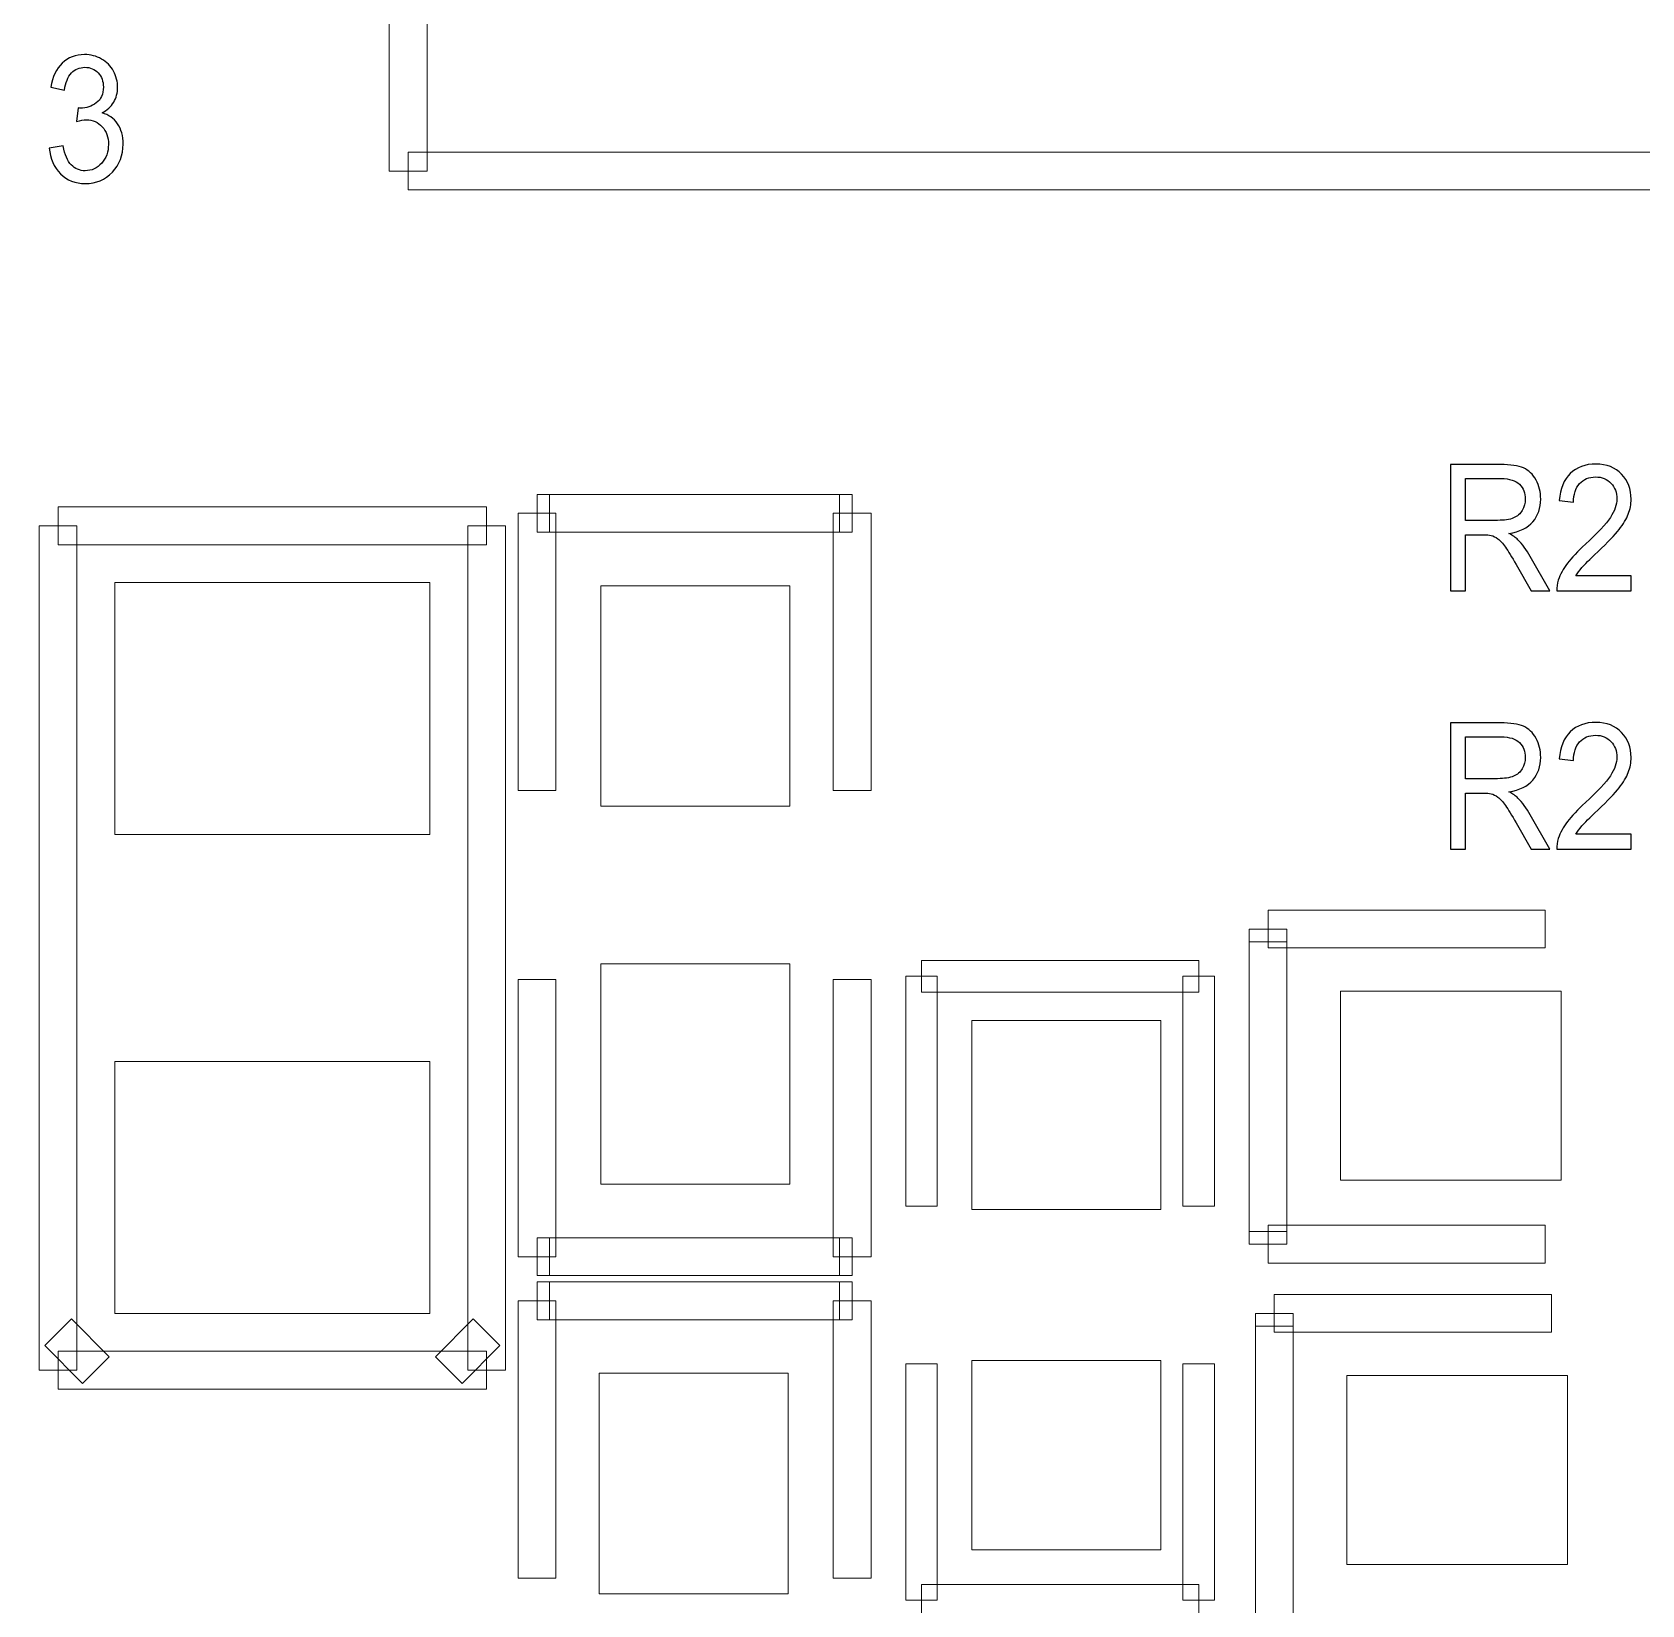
# Model space of a CAD drawing. Header units: millimetres. Extents: x -69 to 39, y -9 to 54.
# Drawn here: x -32.82 to -26.33, y 19.64 to 25.98 of the extents above; entities that cross this region are included whole.
import ezdxf

# ---------------------------------------------------------------- set-up
doc = ezdxf.new("R2010")
doc.units = ezdxf.units.MM
doc.header["$MEASUREMENT"] = 0
for name, color, linetype in [('BG_OUTLINE', 7, 'Continuous'), ('PG_SILKSCREEN_TOP', 7, 'Continuous'), ('PIN_TOP', 7, 'Continuous'), ('RD_SILKSCREEN_TOP', 7, 'Continuous')]:
    doc.layers.add(name, color=color, linetype=linetype)

msp = doc.modelspace()

# ---------------------------------------------------------------- linework, layer by layer
at = {"layer": 'BG_OUTLINE', "color": 176, "lineweight": 9}
msp.add_open_spline([(22.1252, -9.4051), (22.1252, -9.4051), (-56.3279, -9.4051), (-56.3279, -9.4051), (-56.3279, -9.4051), (-56.3279, -9.4051), (-56.3279, 41.6488), (-56.3279, 41.6488), (-56.3279, 41.6488), (-56.3279, 41.6488), (22.3259, 41.6488), (22.3259, 41.6488), (22.3259, 41.6488), (22.9318, 41.6492), (23.513, 41.4088), (23.9418, 40.9807), (23.9418, 40.9807), (24.3705, 40.5525), (24.6115, 39.9687), (24.6119, 39.3628), (24.6119, 39.3628), (24.6119, 39.3628), (24.6119, -7.1191), (24.6119, -7.1191), (24.6119, -7.1191), (24.6123, -7.725), (24.372, -8.3063), (23.9438, -8.735), (23.9438, -8.735), (23.5156, -9.1637), (22.9318, -9.4047), (22.3259, -9.4051), (22.3259, -9.4051), (22.3259, -9.4051), (22.1252, -9.4051), (22.1252, -9.4051)], degree=3, knots=[0, 0, 0, 0, 0.111111, 0.111111, 0.111111, 0.111111, 0.222222, 0.222222, 0.222222, 0.222222, 0.333333, 0.333333, 0.333333, 0.333333, 0.444444, 0.444444, 0.444444, 0.444444, 0.555556, 0.555556, 0.555556, 0.555556, 0.666667, 0.666667, 0.666667, 0.666667, 0.777778, 0.777778, 0.777778, 0.777778, 0.888889, 0.888889, 0.888889, 0.888889, 1, 1, 1, 1], dxfattribs=at)
at = {"layer": 'PG_SILKSCREEN_TOP', "lineweight": 9}
for points in [[(-31.3808, 32.5233), (-31.3808, 32.5233), (-31.2284, 32.5233), (-31.2284, 32.5233), (-31.2284, 32.5233), (-31.2284, 32.5233), (-31.2284, 25.4235), (-31.2284, 25.4235), (-31.2284, 25.4235), (-31.2284, 25.4235), (-31.3808, 25.4235), (-31.3808, 25.4235), (-31.3808, 25.4235), (-31.3808, 25.4235), (-31.3808, 32.5233), (-31.3808, 32.5233)], [(-31.3046, 25.3473), (-31.3046, 25.3473), (-31.3046, 25.4997), (-31.3046, 25.4997), (-31.3046, 25.4997), (-31.3046, 25.4997), (-21.6049, 25.4997), (-21.6049, 25.4997), (-21.6049, 25.4997), (-21.6049, 25.4997), (-21.6049, 25.3473), (-21.6049, 25.3473), (-21.6049, 25.3473), (-21.6049, 25.3473), (-31.3046, 25.3473), (-31.3046, 25.3473)], [(-32.7158, 23.9171), (-32.7158, 23.9171), (-32.7158, 24.0694), (-32.7158, 24.0694), (-32.7158, 24.0694), (-32.7158, 24.0694), (-30.9886, 24.0694), (-30.9886, 24.0694), (-30.9886, 24.0694), (-30.9886, 24.0694), (-30.9886, 23.9171), (-30.9886, 23.9171), (-30.9886, 23.9171), (-30.9886, 23.9171), (-32.7158, 23.9171), (-32.7158, 23.9171)], [(-30.7854, 23.9679), (-30.7854, 23.9679), (-30.7854, 24.1202), (-30.7854, 24.1202), (-30.7854, 24.1202), (-30.7854, 24.1202), (-30.7346, 24.1202), (-30.7346, 24.1202), (-30.7346, 24.1202), (-30.7346, 24.1202), (-30.7346, 23.9679), (-30.7346, 23.9679), (-30.7346, 23.9679), (-30.7346, 23.9679), (-30.7854, 23.9679), (-30.7854, 23.9679)], [(-30.7346, 23.9679), (-30.7346, 23.9679), (-30.7346, 24.1202), (-30.7346, 24.1202), (-30.7346, 24.1202), (-30.7346, 24.1202), (-29.5662, 24.1202), (-29.5662, 24.1202), (-29.5662, 24.1202), (-29.5662, 24.1202), (-29.5662, 23.9679), (-29.5662, 23.9679), (-29.5662, 23.9679), (-29.5662, 23.9679), (-30.7346, 23.9679), (-30.7346, 23.9679)], [(-29.5662, 23.9679), (-29.5662, 23.9679), (-29.5662, 24.1202), (-29.5662, 24.1202), (-29.5662, 24.1202), (-29.5662, 24.1202), (-29.5154, 24.1202), (-29.5154, 24.1202), (-29.5154, 24.1202), (-29.5154, 24.1202), (-29.5154, 23.9679), (-29.5154, 23.9679), (-29.5154, 23.9679), (-29.5154, 23.9679), (-29.5662, 23.9679), (-29.5662, 23.9679)], [(-30.7092, 22.9265), (-30.7092, 22.9265), (-30.8616, 22.9265), (-30.8616, 22.9265), (-30.8616, 22.9265), (-30.8616, 22.9265), (-30.8616, 24.044), (-30.8616, 24.044), (-30.8616, 24.044), (-30.8616, 24.044), (-30.7092, 24.044), (-30.7092, 24.044), (-30.7092, 24.044), (-30.7092, 24.044), (-30.7092, 22.9265), (-30.7092, 22.9265)], [(-29.5916, 24.044), (-29.5916, 24.044), (-29.4392, 24.044), (-29.4392, 24.044), (-29.4392, 24.044), (-29.4392, 24.044), (-29.4392, 22.9265), (-29.4392, 22.9265), (-29.4392, 22.9265), (-29.4392, 22.9265), (-29.5916, 22.9265), (-29.5916, 22.9265), (-29.5916, 22.9265), (-29.5916, 22.9265), (-29.5916, 24.044), (-29.5916, 24.044)], [(-32.6396, 20.5897), (-32.6396, 20.5897), (-32.792, 20.5897), (-32.792, 20.5897), (-32.792, 20.5897), (-32.792, 20.5897), (-32.792, 23.9933), (-32.792, 23.9933), (-32.792, 23.9933), (-32.792, 23.9933), (-32.6396, 23.9933), (-32.6396, 23.9933), (-32.6396, 23.9933), (-32.6396, 23.9933), (-32.6396, 20.5897), (-32.6396, 20.5897)], [(-31.0648, 23.9933), (-31.0648, 23.9933), (-30.9124, 23.9933), (-30.9124, 23.9933), (-30.9124, 23.9933), (-30.9124, 23.9933), (-30.9124, 20.5897), (-30.9124, 20.5897), (-30.9124, 20.5897), (-30.9124, 20.5897), (-31.0648, 20.5897), (-31.0648, 20.5897), (-31.0648, 20.5897), (-31.0648, 20.5897), (-31.0648, 23.9933), (-31.0648, 23.9933)], [(-27.8391, 22.2915), (-27.8391, 22.2915), (-27.8391, 22.4439), (-27.8391, 22.4439), (-27.8391, 22.4439), (-27.8391, 22.4439), (-26.7215, 22.4439), (-26.7215, 22.4439), (-26.7215, 22.4439), (-26.7215, 22.4439), (-26.7215, 22.2915), (-26.7215, 22.2915), (-26.7215, 22.2915), (-26.7215, 22.2915), (-27.8391, 22.2915), (-27.8391, 22.2915)], [(-27.7629, 22.3169), (-27.7629, 22.3169), (-27.9153, 22.3169), (-27.9153, 22.3169), (-27.9153, 22.3169), (-27.9153, 22.3169), (-27.9153, 22.3677), (-27.9153, 22.3677), (-27.9153, 22.3677), (-27.9153, 22.3677), (-27.7629, 22.3677), (-27.7629, 22.3677), (-27.7629, 22.3677), (-27.7629, 22.3677), (-27.7629, 22.3169), (-27.7629, 22.3169)], [(-27.7629, 21.1485), (-27.7629, 21.1485), (-27.9153, 21.1485), (-27.9153, 21.1485), (-27.9153, 21.1485), (-27.9153, 21.1485), (-27.9153, 22.3169), (-27.9153, 22.3169), (-27.9153, 22.3169), (-27.9153, 22.3169), (-27.7629, 22.3169), (-27.7629, 22.3169), (-27.7629, 22.3169), (-27.7629, 22.3169), (-27.7629, 21.1485), (-27.7629, 21.1485)], [(-28.1185, 22.2407), (-28.1185, 22.2407), (-28.1185, 22.1137), (-28.1185, 22.1137), (-28.1185, 22.1137), (-28.1185, 22.1137), (-29.236, 22.1137), (-29.236, 22.1137), (-29.236, 22.1137), (-29.236, 22.1137), (-29.236, 22.2407), (-29.236, 22.2407), (-29.236, 22.2407), (-29.236, 22.2407), (-28.1185, 22.2407), (-28.1185, 22.2407)], [(-30.8616, 22.1645), (-30.8616, 22.1645), (-30.7092, 22.1645), (-30.7092, 22.1645), (-30.7092, 22.1645), (-30.7092, 22.1645), (-30.7092, 21.0469), (-30.7092, 21.0469), (-30.7092, 21.0469), (-30.7092, 21.0469), (-30.8616, 21.0469), (-30.8616, 21.0469), (-30.8616, 21.0469), (-30.8616, 21.0469), (-30.8616, 22.1645), (-30.8616, 22.1645)], [(-29.4392, 21.0469), (-29.4392, 21.0469), (-29.5916, 21.0469), (-29.5916, 21.0469), (-29.5916, 21.0469), (-29.5916, 21.0469), (-29.5916, 22.1645), (-29.5916, 22.1645), (-29.5916, 22.1645), (-29.5916, 22.1645), (-29.4392, 22.1645), (-29.4392, 22.1645), (-29.4392, 22.1645), (-29.4392, 22.1645), (-29.4392, 21.0469), (-29.4392, 21.0469)], [(-29.2995, 22.1772), (-29.2995, 22.1772), (-29.1725, 22.1772), (-29.1725, 22.1772), (-29.1725, 22.1772), (-29.1725, 22.1772), (-29.1725, 21.2501), (-29.1725, 21.2501), (-29.1725, 21.2501), (-29.1725, 21.2501), (-29.2995, 21.2501), (-29.2995, 21.2501), (-29.2995, 21.2501), (-29.2995, 21.2501), (-29.2995, 22.1772), (-29.2995, 22.1772)], [(-28.055, 21.2501), (-28.055, 21.2501), (-28.182, 21.2501), (-28.182, 21.2501), (-28.182, 21.2501), (-28.182, 21.2501), (-28.182, 22.1772), (-28.182, 22.1772), (-28.182, 22.1772), (-28.182, 22.1772), (-28.055, 22.1772), (-28.055, 22.1772), (-28.055, 22.1772), (-28.055, 22.1772), (-28.055, 21.2501), (-28.055, 21.2501)], [(-26.7215, 21.1739), (-26.7215, 21.1739), (-26.7215, 21.0215), (-26.7215, 21.0215), (-26.7215, 21.0215), (-26.7215, 21.0215), (-27.8391, 21.0215), (-27.8391, 21.0215), (-27.8391, 21.0215), (-27.8391, 21.0215), (-27.8391, 21.1739), (-27.8391, 21.1739), (-27.8391, 21.1739), (-27.8391, 21.1739), (-26.7215, 21.1739), (-26.7215, 21.1739)], [(-30.7854, 20.9707), (-30.7854, 20.9707), (-30.7854, 21.1231), (-30.7854, 21.1231), (-30.7854, 21.1231), (-30.7854, 21.1231), (-30.7346, 21.1231), (-30.7346, 21.1231), (-30.7346, 21.1231), (-30.7346, 21.1231), (-30.7346, 20.9707), (-30.7346, 20.9707), (-30.7346, 20.9707), (-30.7346, 20.9707), (-30.7854, 20.9707), (-30.7854, 20.9707)], [(-30.7346, 20.9707), (-30.7346, 20.9707), (-30.7346, 21.1231), (-30.7346, 21.1231), (-30.7346, 21.1231), (-30.7346, 21.1231), (-29.5662, 21.1231), (-29.5662, 21.1231), (-29.5662, 21.1231), (-29.5662, 21.1231), (-29.5662, 20.9707), (-29.5662, 20.9707), (-29.5662, 20.9707), (-29.5662, 20.9707), (-30.7346, 20.9707), (-30.7346, 20.9707)], [(-29.5662, 20.9707), (-29.5662, 20.9707), (-29.5662, 21.1231), (-29.5662, 21.1231), (-29.5662, 21.1231), (-29.5662, 21.1231), (-29.5154, 21.1231), (-29.5154, 21.1231), (-29.5154, 21.1231), (-29.5154, 21.1231), (-29.5154, 20.9707), (-29.5154, 20.9707), (-29.5154, 20.9707), (-29.5154, 20.9707), (-29.5662, 20.9707), (-29.5662, 20.9707)], [(-27.7629, 21.0977), (-27.7629, 21.0977), (-27.9153, 21.0977), (-27.9153, 21.0977), (-27.9153, 21.0977), (-27.9153, 21.0977), (-27.9153, 21.1485), (-27.9153, 21.1485), (-27.9153, 21.1485), (-27.9153, 21.1485), (-27.7629, 21.1485), (-27.7629, 21.1485), (-27.7629, 21.1485), (-27.7629, 21.1485), (-27.7629, 21.0977), (-27.7629, 21.0977)], [(-30.7346, 20.9453), (-30.7346, 20.9453), (-30.7346, 20.7929), (-30.7346, 20.7929), (-30.7346, 20.7929), (-30.7346, 20.7929), (-30.7854, 20.7929), (-30.7854, 20.7929), (-30.7854, 20.7929), (-30.7854, 20.7929), (-30.7854, 20.9453), (-30.7854, 20.9453), (-30.7854, 20.9453), (-30.7854, 20.9453), (-30.7346, 20.9453), (-30.7346, 20.9453)], [(-29.5662, 20.9453), (-29.5662, 20.9453), (-29.5662, 20.7929), (-29.5662, 20.7929), (-29.5662, 20.7929), (-29.5662, 20.7929), (-30.7346, 20.7929), (-30.7346, 20.7929), (-30.7346, 20.7929), (-30.7346, 20.7929), (-30.7346, 20.9453), (-30.7346, 20.9453), (-30.7346, 20.9453), (-30.7346, 20.9453), (-29.5662, 20.9453), (-29.5662, 20.9453)], [(-29.5154, 20.9453), (-29.5154, 20.9453), (-29.5154, 20.7929), (-29.5154, 20.7929), (-29.5154, 20.7929), (-29.5154, 20.7929), (-29.5662, 20.7929), (-29.5662, 20.7929), (-29.5662, 20.7929), (-29.5662, 20.7929), (-29.5662, 20.9453), (-29.5662, 20.9453), (-29.5662, 20.9453), (-29.5662, 20.9453), (-29.5154, 20.9453), (-29.5154, 20.9453)], [(-27.8137, 20.7421), (-27.8137, 20.7421), (-27.8137, 20.8945), (-27.8137, 20.8945), (-27.8137, 20.8945), (-27.8137, 20.8945), (-26.6961, 20.8945), (-26.6961, 20.8945), (-26.6961, 20.8945), (-26.6961, 20.8945), (-26.6961, 20.7421), (-26.6961, 20.7421), (-26.6961, 20.7421), (-26.6961, 20.7421), (-27.8137, 20.7421), (-27.8137, 20.7421)], [(-30.8616, 20.8691), (-30.8616, 20.8691), (-30.7092, 20.8691), (-30.7092, 20.8691), (-30.7092, 20.8691), (-30.7092, 20.8691), (-30.7092, 19.7515), (-30.7092, 19.7515), (-30.7092, 19.7515), (-30.7092, 19.7515), (-30.8616, 19.7515), (-30.8616, 19.7515), (-30.8616, 19.7515), (-30.8616, 19.7515), (-30.8616, 20.8691), (-30.8616, 20.8691)], [(-29.4392, 19.7515), (-29.4392, 19.7515), (-29.5916, 19.7515), (-29.5916, 19.7515), (-29.5916, 19.7515), (-29.5916, 19.7515), (-29.5916, 20.8691), (-29.5916, 20.8691), (-29.5916, 20.8691), (-29.5916, 20.8691), (-29.4392, 20.8691), (-29.4392, 20.8691), (-29.4392, 20.8691), (-29.4392, 20.8691), (-29.4392, 19.7515), (-29.4392, 19.7515)], [(-32.5095, 20.6436), (-32.5095, 20.6436), (-32.6173, 20.5359), (-32.6173, 20.5359), (-32.6173, 20.5359), (-32.6173, 20.5359), (-32.7697, 20.6883), (-32.7697, 20.6883), (-32.7697, 20.6883), (-32.7697, 20.6883), (-32.6619, 20.796), (-32.6619, 20.796), (-32.6619, 20.796), (-32.6619, 20.796), (-32.5095, 20.6436), (-32.5095, 20.6436)], [(-31.0425, 20.796), (-31.0425, 20.796), (-30.9347, 20.6883), (-30.9347, 20.6883), (-30.9347, 20.6883), (-30.9347, 20.6883), (-31.0871, 20.5359), (-31.0871, 20.5359), (-31.0871, 20.5359), (-31.0871, 20.5359), (-31.1949, 20.6436), (-31.1949, 20.6436), (-31.1949, 20.6436), (-31.1949, 20.6436), (-31.0425, 20.796), (-31.0425, 20.796)], [(-27.7375, 20.7675), (-27.7375, 20.7675), (-27.8899, 20.7675), (-27.8899, 20.7675), (-27.8899, 20.7675), (-27.8899, 20.7675), (-27.8899, 20.8183), (-27.8899, 20.8183), (-27.8899, 20.8183), (-27.8899, 20.8183), (-27.7375, 20.8183), (-27.7375, 20.8183), (-27.7375, 20.8183), (-27.7375, 20.8183), (-27.7375, 20.7675), (-27.7375, 20.7675)], [(-27.7375, 19.5991), (-27.7375, 19.5991), (-27.8899, 19.5991), (-27.8899, 19.5991), (-27.8899, 19.5991), (-27.8899, 19.5991), (-27.8899, 20.7675), (-27.8899, 20.7675), (-27.8899, 20.7675), (-27.8899, 20.7675), (-27.7375, 20.7675), (-27.7375, 20.7675), (-27.7375, 20.7675), (-27.7375, 20.7675), (-27.7375, 19.5991), (-27.7375, 19.5991)], [(-30.9886, 20.6659), (-30.9886, 20.6659), (-30.9886, 20.5135), (-30.9886, 20.5135), (-30.9886, 20.5135), (-30.9886, 20.5135), (-32.7158, 20.5135), (-32.7158, 20.5135), (-32.7158, 20.5135), (-32.7158, 20.5135), (-32.7158, 20.6659), (-32.7158, 20.6659), (-32.7158, 20.6659), (-32.7158, 20.6659), (-30.9886, 20.6659), (-30.9886, 20.6659)], [(-29.1725, 19.6626), (-29.1725, 19.6626), (-29.2995, 19.6626), (-29.2995, 19.6626), (-29.2995, 19.6626), (-29.2995, 19.6626), (-29.2995, 20.6151), (-29.2995, 20.6151), (-29.2995, 20.6151), (-29.2995, 20.6151), (-29.1725, 20.6151), (-29.1725, 20.6151), (-29.1725, 20.6151), (-29.1725, 20.6151), (-29.1725, 19.6626), (-29.1725, 19.6626)], [(-28.182, 20.6151), (-28.182, 20.6151), (-28.055, 20.6151), (-28.055, 20.6151), (-28.055, 20.6151), (-28.055, 20.6151), (-28.055, 19.6626), (-28.055, 19.6626), (-28.055, 19.6626), (-28.055, 19.6626), (-28.182, 19.6626), (-28.182, 19.6626), (-28.182, 19.6626), (-28.182, 19.6626), (-28.182, 20.6151), (-28.182, 20.6151)], [(-28.1185, 19.7261), (-28.1185, 19.7261), (-28.1185, 19.5991), (-28.1185, 19.5991), (-28.1185, 19.5991), (-28.1185, 19.5991), (-29.236, 19.5991), (-29.236, 19.5991), (-29.236, 19.5991), (-29.236, 19.5991), (-29.236, 19.7261), (-29.236, 19.7261), (-29.236, 19.7261), (-29.236, 19.7261), (-28.1185, 19.7261), (-28.1185, 19.7261)]]:
    msp.add_open_spline(points, degree=3, knots=[0, 0, 0, 0, 0.25, 0.25, 0.25, 0.25, 0.5, 0.5, 0.5, 0.5, 0.75, 0.75, 0.75, 0.75, 1, 1, 1, 1], dxfattribs=at)
at = {"layer": 'PIN_TOP', "color": 8, "lineweight": 9}
for points in [[(-31.2172, 22.7487), (-31.2172, 22.7487), (-32.4872, 22.7487), (-32.4872, 22.7487), (-32.4872, 22.7487), (-32.4872, 22.7487), (-32.4872, 23.7647), (-32.4872, 23.7647), (-32.4872, 23.7647), (-32.4872, 23.7647), (-31.2172, 23.7647), (-31.2172, 23.7647), (-31.2172, 23.7647), (-31.2172, 23.7647), (-31.2172, 22.7487), (-31.2172, 22.7487)], [(-30.5278, 23.752), (-30.5278, 23.752), (-29.7658, 23.752), (-29.7658, 23.752), (-29.7658, 23.752), (-29.7658, 23.752), (-29.7658, 22.863), (-29.7658, 22.863), (-29.7658, 22.863), (-29.7658, 22.863), (-30.5278, 22.863), (-30.5278, 22.863), (-30.5278, 22.863), (-30.5278, 22.863), (-30.5278, 23.752), (-30.5278, 23.752)], [(-30.5278, 22.228), (-30.5278, 22.228), (-29.7658, 22.228), (-29.7658, 22.228), (-29.7658, 22.228), (-29.7658, 22.228), (-29.7658, 21.339), (-29.7658, 21.339), (-29.7658, 21.339), (-29.7658, 21.339), (-30.5278, 21.339), (-30.5278, 21.339), (-30.5278, 21.339), (-30.5278, 21.339), (-30.5278, 22.228), (-30.5278, 22.228)], [(-27.547, 21.3553), (-27.547, 21.3553), (-27.547, 22.1173), (-27.547, 22.1173), (-27.547, 22.1173), (-27.547, 22.1173), (-26.658, 22.1173), (-26.658, 22.1173), (-26.658, 22.1173), (-26.658, 22.1173), (-26.658, 21.3553), (-26.658, 21.3553), (-26.658, 21.3553), (-26.658, 21.3553), (-27.547, 21.3553), (-27.547, 21.3553)], [(-29.0328, 21.9994), (-29.0328, 21.9994), (-28.2709, 21.9994), (-28.2709, 21.9994), (-28.2709, 21.9994), (-28.2709, 21.9994), (-28.2709, 21.2374), (-28.2709, 21.2374), (-28.2709, 21.2374), (-28.2709, 21.2374), (-29.0328, 21.2374), (-29.0328, 21.2374), (-29.0328, 21.2374), (-29.0328, 21.2374), (-29.0328, 21.9994), (-29.0328, 21.9994)], [(-31.2172, 20.8183), (-31.2172, 20.8183), (-32.4872, 20.8183), (-32.4872, 20.8183), (-32.4872, 20.8183), (-32.4872, 20.8183), (-32.4872, 21.8343), (-32.4872, 21.8343), (-32.4872, 21.8343), (-32.4872, 21.8343), (-31.2172, 21.8343), (-31.2172, 21.8343), (-31.2172, 21.8343), (-31.2172, 21.8343), (-31.2172, 20.8183), (-31.2172, 20.8183)], [(-29.7729, 19.688), (-29.7729, 19.688), (-30.5349, 19.688), (-30.5349, 19.688), (-30.5349, 19.688), (-30.5349, 19.688), (-30.5349, 20.577), (-30.5349, 20.577), (-30.5349, 20.577), (-30.5349, 20.577), (-29.7729, 20.577), (-29.7729, 20.577), (-29.7729, 20.577), (-29.7729, 20.577), (-29.7729, 19.688), (-29.7729, 19.688)], [(-29.0328, 20.6278), (-29.0328, 20.6278), (-28.2709, 20.6278), (-28.2709, 20.6278), (-28.2709, 20.6278), (-28.2709, 20.6278), (-28.2709, 19.8658), (-28.2709, 19.8658), (-28.2709, 19.8658), (-28.2709, 19.8658), (-29.0328, 19.8658), (-29.0328, 19.8658), (-29.0328, 19.8658), (-29.0328, 19.8658), (-29.0328, 20.6278), (-29.0328, 20.6278)], [(-27.5216, 19.8059), (-27.5216, 19.8059), (-27.5216, 20.5679), (-27.5216, 20.5679), (-27.5216, 20.5679), (-27.5216, 20.5679), (-26.6326, 20.5679), (-26.6326, 20.5679), (-26.6326, 20.5679), (-26.6326, 20.5679), (-26.6326, 19.8059), (-26.6326, 19.8059), (-26.6326, 19.8059), (-26.6326, 19.8059), (-27.5216, 19.8059), (-27.5216, 19.8059)]]:
    msp.add_open_spline(points, degree=3, knots=[0, 0, 0, 0, 0.25, 0.25, 0.25, 0.25, 0.5, 0.5, 0.5, 0.5, 0.75, 0.75, 0.75, 0.75, 1, 1, 1, 1], dxfattribs=at)
at = {"layer": 'RD_SILKSCREEN_TOP', "color": 1}
for points, knots in [([(-32.7512, 25.5163), (-32.7512, 25.5163), (-32.6955, 25.5246), (-32.6955, 25.5246), (-32.6955, 25.5246), (-32.689, 25.4892), (-32.6781, 25.4637), (-32.6627, 25.448), (-32.6627, 25.448), (-32.6473, 25.4324), (-32.6285, 25.4246), (-32.6065, 25.4246), (-32.6065, 25.4246), (-32.5802, 25.4246), (-32.558, 25.4348), (-32.5399, 25.4552), (-32.5399, 25.4552), (-32.5219, 25.4755), (-32.5128, 25.5008), (-32.5128, 25.5309), (-32.5128, 25.5309), (-32.5128, 25.5596), (-32.5211, 25.5833), (-32.5379, 25.6019), (-32.5379, 25.6019), (-32.5547, 25.6205), (-32.5759, 25.6299), (-32.6018, 25.6299), (-32.6018, 25.6299), (-32.6124, 25.6299), (-32.6255, 25.6275), (-32.6412, 25.6229), (-32.6412, 25.6229), (-32.6412, 25.6229), (-32.635, 25.6778), (-32.635, 25.6778), (-32.635, 25.6778), (-32.6312, 25.6773), (-32.6283, 25.677), (-32.6259, 25.677), (-32.6259, 25.677), (-32.6022, 25.677), (-32.5808, 25.684), (-32.5618, 25.6979), (-32.5618, 25.6979), (-32.5427, 25.7118), (-32.5333, 25.7332), (-32.5333, 25.7622), (-32.5333, 25.7622), (-32.5333, 25.785), (-32.5402, 25.8041), (-32.5541, 25.8191), (-32.5541, 25.8191), (-32.5679, 25.8341), (-32.5858, 25.8417), (-32.6077, 25.8417), (-32.6077, 25.8417), (-32.6294, 25.8417), (-32.6475, 25.834), (-32.6619, 25.8188), (-32.6619, 25.8188), (-32.6764, 25.8035), (-32.6858, 25.7805), (-32.6899, 25.7499), (-32.6899, 25.7499), (-32.6899, 25.7499), (-32.7456, 25.7611), (-32.7456, 25.7611), (-32.7456, 25.7611), (-32.7389, 25.803), (-32.7233, 25.8355), (-32.6992, 25.8585), (-32.6992, 25.8585), (-32.675, 25.8815), (-32.6449, 25.8931), (-32.6089, 25.8931), (-32.6089, 25.8931), (-32.5842, 25.8931), (-32.5613, 25.8871), (-32.5404, 25.8752), (-32.5404, 25.8752), (-32.5196, 25.8633), (-32.5036, 25.847), (-32.4925, 25.8264), (-32.4925, 25.8264), (-32.4815, 25.8058), (-32.4758, 25.784), (-32.4758, 25.7607), (-32.4758, 25.7607), (-32.4758, 25.7388), (-32.4811, 25.7188), (-32.4917, 25.7006), (-32.4917, 25.7006), (-32.5023, 25.6826), (-32.5179, 25.6683), (-32.5385, 25.6576), (-32.5385, 25.6576), (-32.5117, 25.6507), (-32.4908, 25.6363), (-32.4758, 25.6143), (-32.4758, 25.6143), (-32.461, 25.5925), (-32.4536, 25.5652), (-32.4536, 25.5323), (-32.4536, 25.5323), (-32.4536, 25.4879), (-32.468, 25.4502), (-32.497, 25.4192), (-32.497, 25.4192), (-32.5259, 25.3883), (-32.5625, 25.3729), (-32.6067, 25.3729), (-32.6067, 25.3729), (-32.6467, 25.3729), (-32.6798, 25.3862), (-32.7061, 25.4128), (-32.7061, 25.4128), (-32.7325, 25.4394), (-32.7475, 25.4739), (-32.7512, 25.5163)], [0, 0, 0, 0, 0.033333, 0.033333, 0.033333, 0.033333, 0.066667, 0.066667, 0.066667, 0.066667, 0.1, 0.1, 0.1, 0.1, 0.133333, 0.133333, 0.133333, 0.133333, 0.166667, 0.166667, 0.166667, 0.166667, 0.2, 0.2, 0.2, 0.2, 0.233333, 0.233333, 0.233333, 0.233333, 0.266667, 0.266667, 0.266667, 0.266667, 0.3, 0.3, 0.3, 0.3, 0.333333, 0.333333, 0.333333, 0.333333, 0.366667, 0.366667, 0.366667, 0.366667, 0.4, 0.4, 0.4, 0.4, 0.433333, 0.433333, 0.433333, 0.433333, 0.466667, 0.466667, 0.466667, 0.466667, 0.5, 0.5, 0.5, 0.5, 0.533333, 0.533333, 0.533333, 0.533333, 0.566667, 0.566667, 0.566667, 0.566667, 0.6, 0.6, 0.6, 0.6, 0.633333, 0.633333, 0.633333, 0.633333, 0.666667, 0.666667, 0.666667, 0.666667, 0.7, 0.7, 0.7, 0.7, 0.733333, 0.733333, 0.733333, 0.733333, 0.766667, 0.766667, 0.766667, 0.766667, 0.8, 0.8, 0.8, 0.8, 0.833333, 0.833333, 0.833333, 0.833333, 0.866667, 0.866667, 0.866667, 0.866667, 0.9, 0.9, 0.9, 0.9, 0.933333, 0.933333, 0.933333, 0.933333, 0.966667, 0.966667, 0.966667, 0.966667, 1, 1, 1, 1]), ([(-27.1034, 23.731), (-27.1034, 23.731), (-27.1034, 24.2401), (-27.1034, 24.2401), (-27.1034, 24.2401), (-27.1034, 24.2401), (-26.9019, 24.2401), (-26.9019, 24.2401), (-26.9019, 24.2401), (-26.8613, 24.2401), (-26.8305, 24.2355), (-26.8095, 24.2264), (-26.8095, 24.2264), (-26.7884, 24.2172), (-26.7716, 24.2011), (-26.7588, 24.178), (-26.7588, 24.178), (-26.7462, 24.1548), (-26.74, 24.1292), (-26.74, 24.1012), (-26.74, 24.1012), (-26.74, 24.065), (-26.7504, 24.0347), (-26.7713, 24.0099), (-26.7713, 24.0099), (-26.7922, 23.9851), (-26.8245, 23.9694), (-26.8681, 23.9626), (-26.8681, 23.9626), (-26.8521, 23.9541), (-26.84, 23.9457), (-26.8318, 23.9372), (-26.8318, 23.9372), (-26.8142, 23.9192), (-26.7976, 23.8966), (-26.7818, 23.8696), (-26.7818, 23.8696), (-26.7818, 23.8696), (-26.7028, 23.731), (-26.7028, 23.731), (-26.7028, 23.731), (-26.7028, 23.731), (-26.7785, 23.731), (-26.7785, 23.731), (-26.7785, 23.731), (-26.7785, 23.731), (-26.8386, 23.837), (-26.8386, 23.837), (-26.8386, 23.837), (-26.8562, 23.8674), (-26.8706, 23.8909), (-26.8821, 23.907), (-26.8821, 23.907), (-26.8934, 23.9233), (-26.9036, 23.9346), (-26.9125, 23.941), (-26.9125, 23.941), (-26.9215, 23.9476), (-26.9306, 23.9521), (-26.9399, 23.9547), (-26.9399, 23.9547), (-26.9468, 23.9562), (-26.9579, 23.957), (-26.9735, 23.957), (-26.9735, 23.957), (-26.9735, 23.957), (-27.0432, 23.957), (-27.0432, 23.957), (-27.0432, 23.957), (-27.0432, 23.957), (-27.0432, 23.731), (-27.0432, 23.731), (-27.0432, 23.731), (-27.0432, 23.731), (-27.1034, 23.731), (-27.1034, 23.731)], [0, 0, 0, 0, 0.052632, 0.052632, 0.052632, 0.052632, 0.105263, 0.105263, 0.105263, 0.105263, 0.157895, 0.157895, 0.157895, 0.157895, 0.210526, 0.210526, 0.210526, 0.210526, 0.263158, 0.263158, 0.263158, 0.263158, 0.315789, 0.315789, 0.315789, 0.315789, 0.368421, 0.368421, 0.368421, 0.368421, 0.421053, 0.421053, 0.421053, 0.421053, 0.473684, 0.473684, 0.473684, 0.473684, 0.526316, 0.526316, 0.526316, 0.526316, 0.578947, 0.578947, 0.578947, 0.578947, 0.631579, 0.631579, 0.631579, 0.631579, 0.684211, 0.684211, 0.684211, 0.684211, 0.736842, 0.736842, 0.736842, 0.736842, 0.789474, 0.789474, 0.789474, 0.789474, 0.842105, 0.842105, 0.842105, 0.842105, 0.894737, 0.894737, 0.894737, 0.894737, 0.947368, 0.947368, 0.947368, 0.947368, 1, 1, 1, 1]), ([(-26.375, 23.7911), (-26.375, 23.7911), (-26.375, 23.731), (-26.375, 23.731), (-26.375, 23.731), (-26.375, 23.731), (-26.6754, 23.731), (-26.6754, 23.731), (-26.6754, 23.731), (-26.6759, 23.7461), (-26.6737, 23.7605), (-26.669, 23.7744), (-26.669, 23.7744), (-26.6614, 23.7974), (-26.6491, 23.8199), (-26.6323, 23.8422), (-26.6323, 23.8422), (-26.6153, 23.8643), (-26.591, 23.8901), (-26.5593, 23.9192), (-26.5593, 23.9192), (-26.5098, 23.9646), (-26.4764, 24.0005), (-26.459, 24.0271), (-26.459, 24.0271), (-26.4417, 24.0535), (-26.433, 24.0787), (-26.433, 24.1022), (-26.433, 24.1022), (-26.433, 24.127), (-26.441, 24.1479), (-26.4567, 24.165), (-26.4567, 24.165), (-26.4726, 24.1819), (-26.4932, 24.1904), (-26.5186, 24.1904), (-26.5186, 24.1904), (-26.5455, 24.1904), (-26.5669, 24.1814), (-26.583, 24.1633), (-26.583, 24.1633), (-26.5993, 24.1453), (-26.6074, 24.1203), (-26.6076, 24.0884), (-26.6076, 24.0884), (-26.6076, 24.0884), (-26.665, 24.0949), (-26.665, 24.0949), (-26.665, 24.0949), (-26.661, 24.1429), (-26.6462, 24.1794), (-26.6206, 24.2045), (-26.6206, 24.2045), (-26.595, 24.2297), (-26.5605, 24.2422), (-26.5173, 24.2422), (-26.5173, 24.2422), (-26.4737, 24.2422), (-26.4393, 24.2286), (-26.4138, 24.2016), (-26.4138, 24.2016), (-26.3883, 24.1744), (-26.3756, 24.1409), (-26.3756, 24.1008), (-26.3756, 24.1008), (-26.3756, 24.0804), (-26.3793, 24.0604), (-26.3868, 24.0407), (-26.3868, 24.0407), (-26.3943, 24.0211), (-26.4067, 24.0003), (-26.4239, 23.9786), (-26.4239, 23.9786), (-26.4411, 23.9568), (-26.4698, 23.9269), (-26.5099, 23.889), (-26.5099, 23.889), (-26.5434, 23.8575), (-26.5649, 23.8361), (-26.5743, 23.8249), (-26.5743, 23.8249), (-26.5839, 23.8137), (-26.5918, 23.8025), (-26.598, 23.7911), (-26.598, 23.7911), (-26.598, 23.7911), (-26.375, 23.7911), (-26.375, 23.7911)], [0, 0, 0, 0, 0.045455, 0.045455, 0.045455, 0.045455, 0.090909, 0.090909, 0.090909, 0.090909, 0.136364, 0.136364, 0.136364, 0.136364, 0.181818, 0.181818, 0.181818, 0.181818, 0.227273, 0.227273, 0.227273, 0.227273, 0.272727, 0.272727, 0.272727, 0.272727, 0.318182, 0.318182, 0.318182, 0.318182, 0.363636, 0.363636, 0.363636, 0.363636, 0.409091, 0.409091, 0.409091, 0.409091, 0.454545, 0.454545, 0.454545, 0.454545, 0.5, 0.5, 0.5, 0.5, 0.545455, 0.545455, 0.545455, 0.545455, 0.590909, 0.590909, 0.590909, 0.590909, 0.636364, 0.636364, 0.636364, 0.636364, 0.681818, 0.681818, 0.681818, 0.681818, 0.727273, 0.727273, 0.727273, 0.727273, 0.772727, 0.772727, 0.772727, 0.772727, 0.818182, 0.818182, 0.818182, 0.818182, 0.863636, 0.863636, 0.863636, 0.863636, 0.909091, 0.909091, 0.909091, 0.909091, 0.954545, 0.954545, 0.954545, 0.954545, 1, 1, 1, 1]), ([(-27.0432, 24.0154), (-27.0432, 24.0154), (-26.9139, 24.0154), (-26.9139, 24.0154), (-26.9139, 24.0154), (-26.8865, 24.0154), (-26.8649, 24.0186), (-26.8495, 24.025), (-26.8495, 24.025), (-26.8339, 24.0314), (-26.8221, 24.0416), (-26.8141, 24.0555), (-26.8141, 24.0555), (-26.8061, 24.0695), (-26.8021, 24.0847), (-26.8021, 24.1012), (-26.8021, 24.1012), (-26.8021, 24.1252), (-26.8097, 24.145), (-26.8254, 24.1606), (-26.8254, 24.1606), (-26.841, 24.1761), (-26.8656, 24.1838), (-26.8994, 24.1838), (-26.8994, 24.1838), (-26.8994, 24.1838), (-27.0432, 24.1838), (-27.0432, 24.1838), (-27.0432, 24.1838), (-27.0432, 24.1838), (-27.0432, 24.0154), (-27.0432, 24.0154)], [0, 0, 0, 0, 0.125, 0.125, 0.125, 0.125, 0.25, 0.25, 0.25, 0.25, 0.375, 0.375, 0.375, 0.375, 0.5, 0.5, 0.5, 0.5, 0.625, 0.625, 0.625, 0.625, 0.75, 0.75, 0.75, 0.75, 0.875, 0.875, 0.875, 0.875, 1, 1, 1, 1]), ([(-27.1034, 22.6896), (-27.1034, 22.6896), (-27.1034, 23.1987), (-27.1034, 23.1987), (-27.1034, 23.1987), (-27.1034, 23.1987), (-26.9019, 23.1987), (-26.9019, 23.1987), (-26.9019, 23.1987), (-26.8613, 23.1987), (-26.8305, 23.1941), (-26.8095, 23.185), (-26.8095, 23.185), (-26.7884, 23.1758), (-26.7716, 23.1597), (-26.7588, 23.1366), (-26.7588, 23.1366), (-26.7462, 23.1134), (-26.74, 23.0878), (-26.74, 23.0598), (-26.74, 23.0598), (-26.74, 23.0236), (-26.7504, 22.9933), (-26.7713, 22.9685), (-26.7713, 22.9685), (-26.7922, 22.9437), (-26.8245, 22.928), (-26.8681, 22.9212), (-26.8681, 22.9212), (-26.8521, 22.9127), (-26.84, 22.9043), (-26.8318, 22.8958), (-26.8318, 22.8958), (-26.8142, 22.8778), (-26.7976, 22.8552), (-26.7818, 22.8282), (-26.7818, 22.8282), (-26.7818, 22.8282), (-26.7028, 22.6896), (-26.7028, 22.6896), (-26.7028, 22.6896), (-26.7028, 22.6896), (-26.7785, 22.6896), (-26.7785, 22.6896), (-26.7785, 22.6896), (-26.7785, 22.6896), (-26.8386, 22.7956), (-26.8386, 22.7956), (-26.8386, 22.7956), (-26.8562, 22.826), (-26.8706, 22.8495), (-26.8821, 22.8656), (-26.8821, 22.8656), (-26.8934, 22.8819), (-26.9036, 22.8932), (-26.9125, 22.8996), (-26.9125, 22.8996), (-26.9215, 22.9062), (-26.9306, 22.9107), (-26.9399, 22.9133), (-26.9399, 22.9133), (-26.9468, 22.9148), (-26.9579, 22.9156), (-26.9735, 22.9156), (-26.9735, 22.9156), (-26.9735, 22.9156), (-27.0432, 22.9156), (-27.0432, 22.9156), (-27.0432, 22.9156), (-27.0432, 22.9156), (-27.0432, 22.6896), (-27.0432, 22.6896), (-27.0432, 22.6896), (-27.0432, 22.6896), (-27.1034, 22.6896), (-27.1034, 22.6896)], [0, 0, 0, 0, 0.052632, 0.052632, 0.052632, 0.052632, 0.105263, 0.105263, 0.105263, 0.105263, 0.157895, 0.157895, 0.157895, 0.157895, 0.210526, 0.210526, 0.210526, 0.210526, 0.263158, 0.263158, 0.263158, 0.263158, 0.315789, 0.315789, 0.315789, 0.315789, 0.368421, 0.368421, 0.368421, 0.368421, 0.421053, 0.421053, 0.421053, 0.421053, 0.473684, 0.473684, 0.473684, 0.473684, 0.526316, 0.526316, 0.526316, 0.526316, 0.578947, 0.578947, 0.578947, 0.578947, 0.631579, 0.631579, 0.631579, 0.631579, 0.684211, 0.684211, 0.684211, 0.684211, 0.736842, 0.736842, 0.736842, 0.736842, 0.789474, 0.789474, 0.789474, 0.789474, 0.842105, 0.842105, 0.842105, 0.842105, 0.894737, 0.894737, 0.894737, 0.894737, 0.947368, 0.947368, 0.947368, 0.947368, 1, 1, 1, 1]), ([(-26.375, 22.7497), (-26.375, 22.7497), (-26.375, 22.6896), (-26.375, 22.6896), (-26.375, 22.6896), (-26.375, 22.6896), (-26.6754, 22.6896), (-26.6754, 22.6896), (-26.6754, 22.6896), (-26.6759, 22.7047), (-26.6737, 22.7191), (-26.669, 22.733), (-26.669, 22.733), (-26.6614, 22.756), (-26.6491, 22.7785), (-26.6323, 22.8008), (-26.6323, 22.8008), (-26.6153, 22.8229), (-26.591, 22.8487), (-26.5593, 22.8778), (-26.5593, 22.8778), (-26.5098, 22.9232), (-26.4764, 22.9591), (-26.459, 22.9857), (-26.459, 22.9857), (-26.4417, 23.0121), (-26.433, 23.0373), (-26.433, 23.0608), (-26.433, 23.0608), (-26.433, 23.0856), (-26.441, 23.1065), (-26.4567, 23.1236), (-26.4567, 23.1236), (-26.4726, 23.1405), (-26.4932, 23.149), (-26.5186, 23.149), (-26.5186, 23.149), (-26.5455, 23.149), (-26.5669, 23.14), (-26.583, 23.1219), (-26.583, 23.1219), (-26.5993, 23.1039), (-26.6074, 23.0789), (-26.6076, 23.047), (-26.6076, 23.047), (-26.6076, 23.047), (-26.665, 23.0535), (-26.665, 23.0535), (-26.665, 23.0535), (-26.661, 23.1015), (-26.6462, 23.138), (-26.6206, 23.1631), (-26.6206, 23.1631), (-26.595, 23.1883), (-26.5605, 23.2008), (-26.5173, 23.2008), (-26.5173, 23.2008), (-26.4737, 23.2008), (-26.4393, 23.1872), (-26.4138, 23.1602), (-26.4138, 23.1602), (-26.3883, 23.133), (-26.3756, 23.0995), (-26.3756, 23.0594), (-26.3756, 23.0594), (-26.3756, 23.039), (-26.3793, 23.019), (-26.3868, 22.9993), (-26.3868, 22.9993), (-26.3943, 22.9797), (-26.4067, 22.9589), (-26.4239, 22.9372), (-26.4239, 22.9372), (-26.4411, 22.9154), (-26.4698, 22.8855), (-26.5099, 22.8476), (-26.5099, 22.8476), (-26.5434, 22.8161), (-26.5649, 22.7947), (-26.5743, 22.7835), (-26.5743, 22.7835), (-26.5839, 22.7723), (-26.5918, 22.7611), (-26.598, 22.7497), (-26.598, 22.7497), (-26.598, 22.7497), (-26.375, 22.7497), (-26.375, 22.7497)], [0, 0, 0, 0, 0.045455, 0.045455, 0.045455, 0.045455, 0.090909, 0.090909, 0.090909, 0.090909, 0.136364, 0.136364, 0.136364, 0.136364, 0.181818, 0.181818, 0.181818, 0.181818, 0.227273, 0.227273, 0.227273, 0.227273, 0.272727, 0.272727, 0.272727, 0.272727, 0.318182, 0.318182, 0.318182, 0.318182, 0.363636, 0.363636, 0.363636, 0.363636, 0.409091, 0.409091, 0.409091, 0.409091, 0.454545, 0.454545, 0.454545, 0.454545, 0.5, 0.5, 0.5, 0.5, 0.545455, 0.545455, 0.545455, 0.545455, 0.590909, 0.590909, 0.590909, 0.590909, 0.636364, 0.636364, 0.636364, 0.636364, 0.681818, 0.681818, 0.681818, 0.681818, 0.727273, 0.727273, 0.727273, 0.727273, 0.772727, 0.772727, 0.772727, 0.772727, 0.818182, 0.818182, 0.818182, 0.818182, 0.863636, 0.863636, 0.863636, 0.863636, 0.909091, 0.909091, 0.909091, 0.909091, 0.954545, 0.954545, 0.954545, 0.954545, 1, 1, 1, 1]), ([(-27.0432, 22.974), (-27.0432, 22.974), (-26.9139, 22.974), (-26.9139, 22.974), (-26.9139, 22.974), (-26.8865, 22.974), (-26.8649, 22.9772), (-26.8495, 22.9836), (-26.8495, 22.9836), (-26.8339, 22.99), (-26.8221, 23.0002), (-26.8141, 23.0141), (-26.8141, 23.0141), (-26.8061, 23.0281), (-26.8021, 23.0433), (-26.8021, 23.0598), (-26.8021, 23.0598), (-26.8021, 23.0838), (-26.8097, 23.1036), (-26.8254, 23.1192), (-26.8254, 23.1192), (-26.841, 23.1347), (-26.8656, 23.1424), (-26.8994, 23.1424), (-26.8994, 23.1424), (-26.8994, 23.1424), (-27.0432, 23.1424), (-27.0432, 23.1424), (-27.0432, 23.1424), (-27.0432, 23.1424), (-27.0432, 22.974), (-27.0432, 22.974)], [0, 0, 0, 0, 0.125, 0.125, 0.125, 0.125, 0.25, 0.25, 0.25, 0.25, 0.375, 0.375, 0.375, 0.375, 0.5, 0.5, 0.5, 0.5, 0.625, 0.625, 0.625, 0.625, 0.75, 0.75, 0.75, 0.75, 0.875, 0.875, 0.875, 0.875, 1, 1, 1, 1])]:
    msp.add_open_spline(points, degree=3, knots=knots, dxfattribs=at)

doc.saveas('drawing.dxf')
